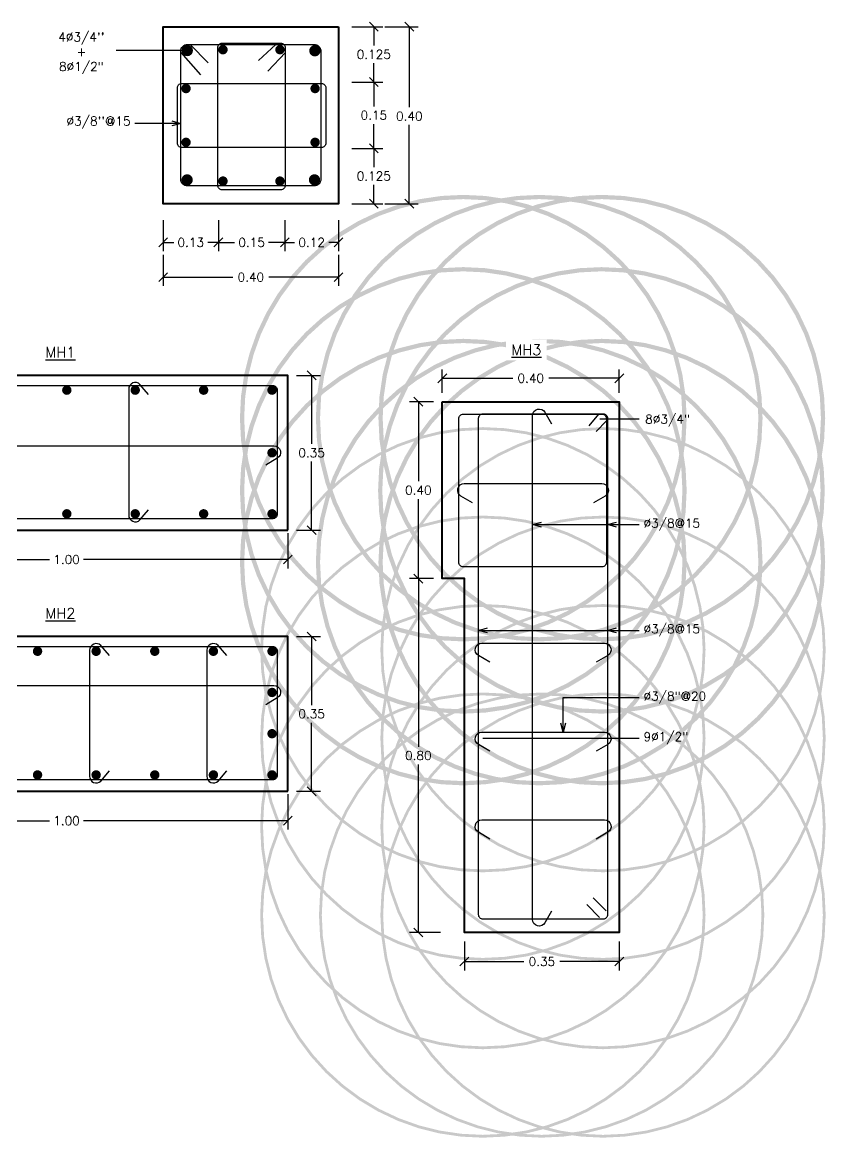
# Model space of a CAD drawing. Header units: metres. Extents: x -25 to 234, y -25 to 53.
# Drawn here: x 31.021 to 32.836, y -18.135 to -15.613 of the extents above; entities that cross this region are included whole.
import ezdxf

# ---------------------------------------------------------------- set-up
doc = ezdxf.new("R2010")
doc.units = ezdxf.units.M
doc.header["$LTSCALE"] = 0.1
doc.header["$MEASUREMENT"] = 0
doc.header["$PDMODE"] = 66
doc.linetypes.add('CONTINUA', pattern=[0])
for name, color, linetype in [('001-DIMTEXTO', 4, 'Continuous'), ('ACERO', 5, 'Continuous'), ('DIMTEXTO', 4, 'Continuous'), ('MUROS', 7, 'Continuous')]:
    doc.layers.add(name, color=color, linetype=linetype)
doc.layers.add('COLUMNAS', color=7, linetype='Continuous', lineweight=40)
doc.styles.add('SMPLEX', font='simplex.shx')
doc.dimstyles.new('D-10', dxfattribs={"dimscale": 0.1, "dimtxt": 0.2, "dimasz": 0.2, "dimexe": 0.2, "dimexo": 0.2, "dimgap": 0.1, "dimtad": 0, "dimtih": 1, "dimtoh": 1, "dimzin": 0, "dimdsep": 46, "dimtxsty": 'SMPLEX', "dimblk1": 'OBLIQUE', "dimblk2": 'OBLIQUE', "dimsah": 1, "dimcen": 0.2, "dimclrd": 4, "dimclre": 4, "dimclrt": 4, "dimadec": 0, "dimazin": 0, "dimtfac": 1, "dimtmove": 0, "dimatfit": 3, "dimldrblk": 'OPEN30', "dimfxl": 0.5, "dimfxlon": 1, "dimtolj": 1, "dimtzin": 0, "dimarcsym": 0})
doc.dimstyles.new('DIM-10', dxfattribs={"dimscale": 0.1, "dimtxt": 0.2, "dimasz": 0.2, "dimexe": 0.2, "dimexo": 0.2, "dimgap": 0.1, "dimtad": 0, "dimtih": 1, "dimtoh": 1, "dimzin": 0, "dimdsep": 46, "dimtxsty": 'SMPLEX', "dimblk": 'OBLIQUE', "dimcen": 0.2, "dimclrd": 4, "dimclre": 4, "dimclrt": 4, "dimadec": 0, "dimazin": 0, "dimtfac": 1, "dimtmove": 0, "dimatfit": 3, "dimldrblk": 'OPEN30', "dimfxl": 0.6, "dimfxlon": 1, "dimtolj": 1, "dimtzin": 0, "dimarcsym": 0})

# ---------------------------------------------------------------- blocks, each defined once
blk = doc.blocks.new('_Oblique')
at = {"color": 0, "linetype": 'ByBlock', "lineweight": -2}
blk.add_line((-0.5, -0.5), (0.5, 0.5), dxfattribs=at)
blk = doc.blocks.new('*D158')
at = {"layer": 'Defpoints', "color": 0, "transparency": 16777216}
for p in [(31.8202, -15.6235), (31.8953, -15.6235), (31.8202, -16.0235)]:
    blk.add_point(p, dxfattribs=at)
at = {"layer": 'MUROS', "color": 4, "lineweight": -2, "transparency": 16777216}
for p, q in [((31.8402, -15.6235), (31.9153, -15.6235)), ((31.8953, -15.6235), (31.8953, -15.8056)), ((31.8953, -16.0235), (31.8953, -15.8456)), ((31.8402, -16.0235), (31.9153, -16.0235))]:
    blk.add_line(p, q, dxfattribs=at)
at = {"layer": 'MUROS', "color": 4, "lineweight": -2, "transparency": 16777216, "xscale": 0.02, "yscale": 0.02, "zscale": 0.02}
for p, rotation in [((31.8953, -15.6235), 90), ((31.8953, -16.0235), 270)]:
    blk.add_blockref('_Oblique', p, dxfattribs=dict(at, rotation=rotation))
at = {"layer": 'MUROS', "color": 4, "lineweight": -3, "transparency": 16777216, "insert": (31.8953, -15.8256), "char_height": 0.02, "attachment_point": 5, "style": 'SMPLEX'}
blk.add_mtext('\\A1;0.40', dxfattribs=at)
blk = doc.blocks.new('_Open30')
at = {"layer": 'DIMTEXTO', "color": 0, "lineweight": -2}
for p, q in [((-1, 0.27), (0, 0)), ((0, 0), (-1, -0.27)), ((0, 0), (-1, 0))]:
    blk.add_line(p, q, dxfattribs=at)
blk = doc.blocks.new('*D159')
at = {"layer": 'Defpoints', "color": 0, "linetype": 'CONTINUA', "transparency": 16777216}
for p in [(31.3389, -16.066), (31.7353, -16.066), (31.7353, -16.1895)]:
    blk.add_point(p, dxfattribs=at)
at = {"layer": 'DIMTEXTO', "color": 4, "linetype": 'CONTINUA', "lineweight": -2, "transparency": 16777216}
for p, q in [((31.3389, -16.1395), (31.3389, -16.2095)), ((31.7353, -16.1395), (31.7353, -16.2095)), ((31.3389, -16.1895), (31.4966, -16.1895)), ((31.7353, -16.1895), (31.5775, -16.1895))]:
    blk.add_line(p, q, dxfattribs=at)
at = {"layer": 'DIMTEXTO', "color": 4, "linetype": 'CONTINUA', "lineweight": -2, "transparency": 16777216, "xscale": 0.02, "yscale": 0.02, "zscale": 0.02, "rotation": 180}
blk.add_blockref('_Oblique', (31.3389, -16.1895), dxfattribs=at)
at = {"layer": 'DIMTEXTO', "color": 4, "linetype": 'CONTINUA', "lineweight": -2, "transparency": 16777216, "xscale": 0.02, "yscale": 0.02, "zscale": 0.02}
blk.add_blockref('_Oblique', (31.7353, -16.1895), dxfattribs=at)
at = {"layer": 'DIMTEXTO', "color": 4, "linetype": 'CONTINUA', "transparency": 16777216, "insert": (31.5371, -16.1895), "char_height": 0.02, "attachment_point": 5, "style": 'SMPLEX'}
blk.add_mtext('\\A1;0.40', dxfattribs=at)
blk = doc.blocks.new('*D164')
at = {"layer": 'Defpoints', "color": 0, "linetype": 'CONTINUA', "transparency": 16777216}
for p in [(31.3389, -16.0235), (31.4639, -16.0235), (31.4639, -16.1111)]:
    blk.add_point(p, dxfattribs=at)
at = {"layer": 'DIMTEXTO', "color": 4, "linetype": 'CONTINUA', "lineweight": -2, "transparency": 16777216}
for p, q in [((31.3389, -16.0611), (31.3389, -16.1311)), ((31.4639, -16.0611), (31.4639, -16.1311)), ((31.3389, -16.1111), (31.3628, -16.1111)), ((31.4639, -16.1111), (31.4399, -16.1111))]:
    blk.add_line(p, q, dxfattribs=at)
at = {"layer": 'DIMTEXTO', "color": 4, "linetype": 'CONTINUA', "lineweight": -2, "transparency": 16777216, "xscale": 0.02, "yscale": 0.02, "zscale": 0.02, "rotation": 180}
blk.add_blockref('_Oblique', (31.3389, -16.1111), dxfattribs=at)
at = {"layer": 'DIMTEXTO', "color": 4, "linetype": 'CONTINUA', "lineweight": -2, "transparency": 16777216, "xscale": 0.02, "yscale": 0.02, "zscale": 0.02}
blk.add_blockref('_Oblique', (31.4639, -16.1111), dxfattribs=at)
at = {"layer": 'DIMTEXTO', "color": 4, "linetype": 'CONTINUA', "transparency": 16777216, "insert": (31.4014, -16.1111), "char_height": 0.02, "attachment_point": 5, "style": 'SMPLEX'}
blk.add_mtext('\\A1;0.13', dxfattribs=at)
blk = doc.blocks.new('*D160')
at = {"layer": 'Defpoints', "color": 0, "linetype": 'CONTINUA', "transparency": 16777216}
for p in [(31.4639, -16.0235), (31.6139, -16.0235), (31.6139, -16.1111)]:
    blk.add_point(p, dxfattribs=at)
at = {"layer": 'DIMTEXTO', "color": 4, "linetype": 'CONTINUA', "lineweight": -2, "transparency": 16777216}
for p, q in [((31.4639, -16.0611), (31.4639, -16.1311)), ((31.6139, -16.0611), (31.6139, -16.1311)), ((31.4639, -16.1111), (31.5003, -16.1111)), ((31.6139, -16.1111), (31.5774, -16.1111))]:
    blk.add_line(p, q, dxfattribs=at)
at = {"layer": 'DIMTEXTO', "color": 4, "linetype": 'CONTINUA', "lineweight": -2, "transparency": 16777216, "xscale": 0.02, "yscale": 0.02, "zscale": 0.02, "rotation": 180}
blk.add_blockref('_Oblique', (31.4639, -16.1111), dxfattribs=at)
at = {"layer": 'DIMTEXTO', "color": 4, "linetype": 'CONTINUA', "lineweight": -2, "transparency": 16777216, "xscale": 0.02, "yscale": 0.02, "zscale": 0.02}
blk.add_blockref('_Oblique', (31.6139, -16.1111), dxfattribs=at)
at = {"layer": 'DIMTEXTO', "color": 4, "linetype": 'CONTINUA', "transparency": 16777216, "insert": (31.5389, -16.1111), "char_height": 0.02, "attachment_point": 5, "style": 'SMPLEX'}
blk.add_mtext('\\A1;0.15', dxfattribs=at)
blk = doc.blocks.new('*D161')
at = {"layer": 'Defpoints', "color": 0, "linetype": 'CONTINUA', "transparency": 16777216}
for p in [(31.6139, -16.0235), (31.7353, -16.0235), (31.7353, -16.1111)]:
    blk.add_point(p, dxfattribs=at)
at = {"layer": 'DIMTEXTO', "color": 4, "linetype": 'CONTINUA', "lineweight": -2, "transparency": 16777216}
for p, q in [((31.6139, -16.0611), (31.6139, -16.1311)), ((31.7353, -16.0611), (31.7353, -16.1311)), ((31.6139, -16.1111), (31.636, -16.1111)), ((31.7353, -16.1111), (31.7131, -16.1111))]:
    blk.add_line(p, q, dxfattribs=at)
at = {"layer": 'DIMTEXTO', "color": 4, "linetype": 'CONTINUA', "lineweight": -2, "transparency": 16777216, "xscale": 0.02, "yscale": 0.02, "zscale": 0.02, "rotation": 180}
blk.add_blockref('_Oblique', (31.6139, -16.1111), dxfattribs=at)
at = {"layer": 'DIMTEXTO', "color": 4, "linetype": 'CONTINUA', "lineweight": -2, "transparency": 16777216, "xscale": 0.02, "yscale": 0.02, "zscale": 0.02}
blk.add_blockref('_Oblique', (31.7353, -16.1111), dxfattribs=at)
at = {"layer": 'DIMTEXTO', "color": 4, "linetype": 'CONTINUA', "transparency": 16777216, "insert": (31.6746, -16.1111), "char_height": 0.02, "attachment_point": 5, "style": 'SMPLEX'}
blk.add_mtext('\\A1;0.12', dxfattribs=at)
blk = doc.blocks.new('*D165')
at = {"layer": 'Defpoints', "color": 0, "linetype": 'CONTINUA', "transparency": 16777216}
for p in [(31.7353, -15.6235), (31.7353, -15.7485), (31.8151, -15.7485)]:
    blk.add_point(p, dxfattribs=at)
at = {"layer": 'DIMTEXTO', "color": 4, "linetype": 'CONTINUA', "lineweight": -2, "transparency": 16777216}
for p, q in [((31.7651, -15.6235), (31.8351, -15.6235)), ((31.8151, -15.6235), (31.8151, -15.666)), ((31.8151, -15.7485), (31.8151, -15.706)), ((31.7651, -15.7485), (31.8351, -15.7485))]:
    blk.add_line(p, q, dxfattribs=at)
at = {"layer": 'DIMTEXTO', "color": 4, "linetype": 'CONTINUA', "lineweight": -2, "transparency": 16777216, "xscale": 0.02, "yscale": 0.02, "zscale": 0.02}
for p, rotation in [((31.8151, -15.6235), 90), ((31.8151, -15.7485), 270)]:
    blk.add_blockref('_Oblique', p, dxfattribs=dict(at, rotation=rotation))
at = {"layer": 'DIMTEXTO', "color": 4, "linetype": 'CONTINUA', "transparency": 16777216, "insert": (31.8151, -15.686), "char_height": 0.02, "attachment_point": 5, "style": 'SMPLEX'}
blk.add_mtext('\\A1;0.125', dxfattribs=at)
blk = doc.blocks.new('*D162')
at = {"layer": 'Defpoints', "color": 0, "linetype": 'CONTINUA', "transparency": 16777216}
for p in [(31.7353, -15.7485), (31.7353, -15.8985), (31.8151, -15.8985)]:
    blk.add_point(p, dxfattribs=at)
at = {"layer": 'DIMTEXTO', "color": 4, "linetype": 'CONTINUA', "lineweight": -2, "transparency": 16777216}
for p, q in [((31.7651, -15.7485), (31.8351, -15.7485)), ((31.8151, -15.7485), (31.8151, -15.8035)), ((31.8151, -15.8985), (31.8151, -15.8435)), ((31.7651, -15.8985), (31.8351, -15.8985))]:
    blk.add_line(p, q, dxfattribs=at)
at = {"layer": 'DIMTEXTO', "color": 4, "linetype": 'CONTINUA', "lineweight": -2, "transparency": 16777216, "xscale": 0.02, "yscale": 0.02, "zscale": 0.02}
for p, rotation in [((31.8151, -15.7485), 90), ((31.8151, -15.8985), 270)]:
    blk.add_blockref('_Oblique', p, dxfattribs=dict(at, rotation=rotation))
at = {"layer": 'DIMTEXTO', "color": 4, "linetype": 'CONTINUA', "transparency": 16777216, "insert": (31.8151, -15.8235), "char_height": 0.02, "attachment_point": 5, "style": 'SMPLEX'}
blk.add_mtext('\\A1;0.15', dxfattribs=at)
blk = doc.blocks.new('*D163')
at = {"layer": 'Defpoints', "color": 0, "linetype": 'CONTINUA', "transparency": 16777216}
for p in [(31.7353, -15.8985), (31.7353, -16.0235), (31.8151, -16.0235)]:
    blk.add_point(p, dxfattribs=at)
at = {"layer": 'DIMTEXTO', "color": 4, "linetype": 'CONTINUA', "lineweight": -2, "transparency": 16777216}
for p, q in [((31.7651, -15.8985), (31.8351, -15.8985)), ((31.8151, -15.8985), (31.8151, -15.941)), ((31.8151, -16.0235), (31.8151, -15.981)), ((31.7651, -16.0235), (31.8351, -16.0235))]:
    blk.add_line(p, q, dxfattribs=at)
at = {"layer": 'DIMTEXTO', "color": 4, "linetype": 'CONTINUA', "lineweight": -2, "transparency": 16777216, "xscale": 0.02, "yscale": 0.02, "zscale": 0.02}
for p, rotation in [((31.8151, -15.8985), 90), ((31.8151, -16.0235), 270)]:
    blk.add_blockref('_Oblique', p, dxfattribs=dict(at, rotation=rotation))
at = {"layer": 'DIMTEXTO', "color": 4, "linetype": 'CONTINUA', "transparency": 16777216, "insert": (31.8151, -15.961), "char_height": 0.02, "attachment_point": 5, "style": 'SMPLEX'}
blk.add_mtext('\\A1;0.125', dxfattribs=at)
blk = doc.blocks.new('*D213')
at = {"layer": 'Defpoints', "color": 0, "transparency": 16777216}
for p in [(30.6206, -16.4117), (31.6206, -16.4117), (30.6206, -16.8281)]:
    blk.add_point(p, dxfattribs=at)
at = {"layer": 'MUROS', "color": 4, "lineweight": -2, "transparency": 16777216}
for p, q in [((30.6206, -16.7681), (30.6206, -16.8481)), ((31.6206, -16.7681), (31.6206, -16.8481)), ((30.6206, -16.8281), (31.082, -16.8281)), ((31.6206, -16.8281), (31.1592, -16.8281))]:
    blk.add_line(p, q, dxfattribs=at)
at = {"layer": 'MUROS', "color": 4, "lineweight": -2, "transparency": 16777216, "xscale": 0.02, "yscale": 0.02, "zscale": 0.02, "rotation": 180}
blk.add_blockref('_Oblique', (30.6206, -16.8281), dxfattribs=at)
at = {"layer": 'MUROS', "color": 4, "lineweight": -2, "transparency": 16777216, "xscale": 0.02, "yscale": 0.02, "zscale": 0.02}
blk.add_blockref('_Oblique', (31.6206, -16.8281), dxfattribs=at)
at = {"layer": 'MUROS', "color": 4, "lineweight": -3, "transparency": 16777216, "insert": (31.1206, -16.8281), "char_height": 0.02, "attachment_point": 5, "style": 'SMPLEX'}
blk.add_mtext('\\A1;1.00', dxfattribs=at)
blk = doc.blocks.new('*D212')
at = {"layer": 'Defpoints', "color": 0, "transparency": 16777216}
for p in [(31.6206, -16.4117), (31.6745, -16.4117), (31.6206, -16.7617)]:
    blk.add_point(p, dxfattribs=at)
at = {"layer": 'DIMTEXTO', "color": 4, "lineweight": -2, "transparency": 16777216}
for p, q in [((31.6406, -16.4117), (31.6945, -16.4117)), ((31.6745, -16.4117), (31.6745, -16.5667)), ((31.6745, -16.7617), (31.6745, -16.6067)), ((31.6406, -16.7617), (31.6945, -16.7617))]:
    blk.add_line(p, q, dxfattribs=at)
at = {"layer": 'DIMTEXTO', "color": 4, "lineweight": -2, "transparency": 16777216, "xscale": 0.02, "yscale": 0.02, "zscale": 0.02}
for p, rotation in [((31.6745, -16.4117), 90), ((31.6745, -16.7617), 270)]:
    blk.add_blockref('_Oblique', p, dxfattribs=dict(at, rotation=rotation))
at = {"layer": 'DIMTEXTO', "color": 4, "transparency": 16777216, "insert": (31.6745, -16.5867), "char_height": 0.02, "attachment_point": 5, "style": 'SMPLEX'}
blk.add_mtext('\\A1;0.35', dxfattribs=at)
blk = doc.blocks.new('*D250')
at = {"layer": 'Defpoints', "color": 0, "transparency": 16777216}
for p in [(30.6206, -17.002), (31.6206, -17.002), (30.6206, -17.4184)]:
    blk.add_point(p, dxfattribs=at)
at = {"layer": 'MUROS', "color": 4, "lineweight": -2, "transparency": 16777216}
for p, q in [((30.6206, -17.3584), (30.6206, -17.4384)), ((31.6206, -17.3584), (31.6206, -17.4384)), ((30.6206, -17.4184), (31.082, -17.4184)), ((31.6206, -17.4184), (31.1592, -17.4184))]:
    blk.add_line(p, q, dxfattribs=at)
at = {"layer": 'MUROS', "color": 4, "lineweight": -2, "transparency": 16777216, "xscale": 0.02, "yscale": 0.02, "zscale": 0.02, "rotation": 180}
blk.add_blockref('_Oblique', (30.6206, -17.4184), dxfattribs=at)
at = {"layer": 'MUROS', "color": 4, "lineweight": -2, "transparency": 16777216, "xscale": 0.02, "yscale": 0.02, "zscale": 0.02}
blk.add_blockref('_Oblique', (31.6206, -17.4184), dxfattribs=at)
at = {"layer": 'MUROS', "color": 4, "lineweight": -3, "transparency": 16777216, "insert": (31.1206, -17.4184), "char_height": 0.02, "attachment_point": 5, "style": 'SMPLEX'}
blk.add_mtext('\\A1;1.00', dxfattribs=at)
blk = doc.blocks.new('*D249')
at = {"layer": 'Defpoints', "color": 0, "transparency": 16777216}
for p in [(31.6206, -17.002), (31.6745, -17.002), (31.6206, -17.352)]:
    blk.add_point(p, dxfattribs=at)
at = {"layer": 'DIMTEXTO', "color": 4, "lineweight": -2, "transparency": 16777216}
for p, q in [((31.6406, -17.002), (31.6945, -17.002)), ((31.6745, -17.002), (31.6745, -17.157)), ((31.6745, -17.352), (31.6745, -17.197)), ((31.6406, -17.352), (31.6945, -17.352))]:
    blk.add_line(p, q, dxfattribs=at)
at = {"layer": 'DIMTEXTO', "color": 4, "lineweight": -2, "transparency": 16777216, "xscale": 0.02, "yscale": 0.02, "zscale": 0.02}
for p, rotation in [((31.6745, -17.002), 90), ((31.6745, -17.352), 270)]:
    blk.add_blockref('_Oblique', p, dxfattribs=dict(at, rotation=rotation))
at = {"layer": 'DIMTEXTO', "color": 4, "transparency": 16777216, "insert": (31.6745, -17.177), "char_height": 0.02, "attachment_point": 5, "style": 'SMPLEX'}
blk.add_mtext('\\A1;0.35', dxfattribs=at)
blk = doc.blocks.new('*D251')
at = {"layer": 'Defpoints', "color": 0, "linetype": 'CONTINUA', "transparency": 16777216}
for p in [(31.9698, -16.4712), (31.9157, -16.8712), (31.9698, -16.8712)]:
    blk.add_point(p, dxfattribs=at)
at = {"layer": 'DIMTEXTO', "color": 4, "linetype": 'CONTINUA', "lineweight": -2, "transparency": 16777216}
for p, q in [((31.9498, -16.4712), (31.8957, -16.4712)), ((31.9157, -16.4712), (31.9157, -16.6512)), ((31.9157, -16.8712), (31.9157, -16.6912)), ((31.9498, -16.8712), (31.8957, -16.8712))]:
    blk.add_line(p, q, dxfattribs=at)
at = {"layer": 'DIMTEXTO', "color": 4, "linetype": 'CONTINUA', "lineweight": -2, "transparency": 16777216, "xscale": 0.02, "yscale": 0.02, "zscale": 0.02}
for p, rotation in [((31.9157, -16.4712), 90), ((31.9157, -16.8712), 270)]:
    blk.add_blockref('_Oblique', p, dxfattribs=dict(at, rotation=rotation))
at = {"layer": 'DIMTEXTO', "color": 4, "linetype": 'CONTINUA', "transparency": 16777216, "insert": (31.9157, -16.6712), "char_height": 0.02, "attachment_point": 5, "style": 'SMPLEX'}
blk.add_mtext('\\A1;0.40', dxfattribs=at)
blk = doc.blocks.new('*D252')
at = {"layer": 'Defpoints', "color": 0, "linetype": 'CONTINUA', "transparency": 16777216}
for p in [(31.9698, -16.8712), (31.9157, -17.6712), (32.0198, -17.6712)]:
    blk.add_point(p, dxfattribs=at)
at = {"layer": 'DIMTEXTO', "color": 4, "linetype": 'CONTINUA', "lineweight": -2, "transparency": 16777216}
for p, q in [((31.9498, -16.8712), (31.8957, -16.8712)), ((31.9157, -16.8712), (31.9157, -17.2512)), ((31.9157, -17.6712), (31.9157, -17.2912)), ((31.9657, -17.6712), (31.8957, -17.6712))]:
    blk.add_line(p, q, dxfattribs=at)
at = {"layer": 'DIMTEXTO', "color": 4, "linetype": 'CONTINUA', "lineweight": -2, "transparency": 16777216, "xscale": 0.02, "yscale": 0.02, "zscale": 0.02}
for p, rotation in [((31.9157, -16.8712), 90), ((31.9157, -17.6712), 270)]:
    blk.add_blockref('_Oblique', p, dxfattribs=dict(at, rotation=rotation))
at = {"layer": 'DIMTEXTO', "color": 4, "linetype": 'CONTINUA', "transparency": 16777216, "insert": (31.9157, -17.2712), "char_height": 0.02, "attachment_point": 5, "style": 'SMPLEX'}
blk.add_mtext('\\A1;0.80', dxfattribs=at)
blk = doc.blocks.new('*D253')
at = {"layer": 'Defpoints', "color": 0, "linetype": 'CONTINUA', "transparency": 16777216}
for p in [(31.9698, -16.4182), (31.9698, -16.4712), (32.3698, -16.4712)]:
    blk.add_point(p, dxfattribs=at)
at = {"layer": 'DIMTEXTO', "color": 4, "linetype": 'CONTINUA', "lineweight": -2, "transparency": 16777216}
for p, q in [((31.9698, -16.4512), (31.9698, -16.3982)), ((32.3698, -16.4512), (32.3698, -16.3982)), ((31.9698, -16.4182), (32.1293, -16.4182)), ((32.3698, -16.4182), (32.2103, -16.4182))]:
    blk.add_line(p, q, dxfattribs=at)
at = {"layer": 'DIMTEXTO', "color": 4, "linetype": 'CONTINUA', "lineweight": -2, "transparency": 16777216, "xscale": 0.02, "yscale": 0.02, "zscale": 0.02, "rotation": 180}
blk.add_blockref('_Oblique', (31.9698, -16.4182), dxfattribs=at)
at = {"layer": 'DIMTEXTO', "color": 4, "linetype": 'CONTINUA', "lineweight": -2, "transparency": 16777216, "xscale": 0.02, "yscale": 0.02, "zscale": 0.02}
blk.add_blockref('_Oblique', (32.3698, -16.4182), dxfattribs=at)
at = {"layer": 'DIMTEXTO', "color": 4, "linetype": 'CONTINUA', "transparency": 16777216, "insert": (32.1698, -16.4182), "char_height": 0.02, "attachment_point": 5, "style": 'SMPLEX'}
blk.add_mtext('\\A1;0.40', dxfattribs=at)
blk = doc.blocks.new('*D254')
at = {"layer": 'Defpoints', "color": 0, "linetype": 'CONTINUA', "transparency": 16777216}
for p in [(32.0198, -17.6712), (32.3698, -17.6712), (32.3698, -17.7369)]:
    blk.add_point(p, dxfattribs=at)
at = {"layer": 'DIMTEXTO', "color": 4, "linetype": 'CONTINUA', "lineweight": -2, "transparency": 16777216}
for p, q in [((32.0198, -17.6912), (32.0198, -17.7569)), ((32.3698, -17.6912), (32.3698, -17.7569)), ((32.0198, -17.7369), (32.1543, -17.7369)), ((32.3698, -17.7369), (32.2353, -17.7369))]:
    blk.add_line(p, q, dxfattribs=at)
at = {"layer": 'DIMTEXTO', "color": 4, "linetype": 'CONTINUA', "lineweight": -2, "transparency": 16777216, "xscale": 0.02, "yscale": 0.02, "zscale": 0.02, "rotation": 180}
blk.add_blockref('_Oblique', (32.0198, -17.7369), dxfattribs=at)
at = {"layer": 'DIMTEXTO', "color": 4, "linetype": 'CONTINUA', "lineweight": -2, "transparency": 16777216, "xscale": 0.02, "yscale": 0.02, "zscale": 0.02}
blk.add_blockref('_Oblique', (32.3698, -17.7369), dxfattribs=at)
at = {"layer": 'DIMTEXTO', "color": 4, "linetype": 'CONTINUA', "transparency": 16777216, "insert": (32.1948, -17.7369), "char_height": 0.02, "attachment_point": 5, "style": 'SMPLEX'}
blk.add_mtext('\\A1;0.35', dxfattribs=at)

msp = doc.modelspace()

# ---------------------------------------------------------------- linework, layer by layer
at = {"layer": 'ACERO'}
for p, q in [((31.3786, -15.6818), (31.4234, -15.7326)), ((31.4002, -15.6634), (31.4407, -15.7051)), ((31.594, -15.6634), (31.5543, -15.7002)), ((31.6157, -15.6818), (31.5759, -15.7241)), ((32.3227, -16.4995), (32.3013, -16.5259)), ((32.3407, -16.5146), (32.3172, -16.5388)), ((32.3398, -17.6224), (32.3111, -17.5929)), ((32.325, -17.6373), (32.2962, -17.6078))]:
    msp.add_line(p, q, dxfattribs=at)
for points in [[(31.6953, -15.6785), (31.6953, -15.9685, -0.414214), (31.6803, -15.9835), (31.3939, -15.9835, -0.414214), (31.3789, -15.9685), (31.3789, -15.6785, -0.414214), (31.3939, -15.6635), (31.6353, -15.6635), (31.6803, -15.6635, -0.414214)], [(31.4723, -15.6608), (31.6048, -15.6608, -0.414214), (31.6148, -15.6708), (31.6148, -15.9823, -0.414214), (31.6048, -15.9923), (31.4723, -15.9923, -0.414214), (31.4623, -15.9823), (31.4623, -15.6708, -0.414214)], [(31.3811, -15.7516), (31.6969, -15.7516, -0.414214), (31.7069, -15.7616), (31.7069, -15.8864, -0.414214), (31.6969, -15.8964), (31.3811, -15.8964, -0.414214), (31.3711, -15.8864), (31.3711, -15.7616, -0.414214)], [(30.6461, -16.7257), (30.6461, -16.4444, -0.414214), (30.6561, -16.4344), (31.5866, -16.4344, -0.414214), (31.5966, -16.4444), (31.5966, -16.7257, -0.414214), (31.5866, -16.7357), (30.6561, -16.7357, -0.414214)], [(32.3407, -16.5095), (32.3407, -16.8345, -0.414214), (32.3307, -16.8445), (32.0173, -16.8445, -0.414214), (32.0073, -16.8345), (32.0073, -16.5095, -0.414214), (32.0173, -16.4995), (32.3307, -16.4995, -0.414214)], [(32.3333, -17.6412), (32.062, -17.6412, -0.414214), (32.052, -17.6312), (32.052, -16.5084, -0.414214), (32.062, -16.4984), (32.3333, -16.4984, -0.414214), (32.3433, -16.5084), (32.3433, -17.6312, -0.414214)], [(30.6461, -17.3159), (30.6461, -17.0347, -0.414214), (30.6561, -17.0247), (31.5866, -17.0247, -0.414214), (31.5966, -17.0347), (31.5966, -17.3159, -0.414214), (31.5866, -17.3259), (30.6561, -17.3259, -0.414214)]]:
    msp.add_lwpolyline(points, format="xyb", close=True, dxfattribs=at)
for points, const_width in [([(31.3999, -15.6773, -1), (31.3871, -15.6773, -1)], 0.0127), ([(31.4795, -15.6754, -1), (31.4688, -15.6754, -1)], 0.0106), ([(31.5977, -15.6754, 1), (31.6083, -15.6754, 1)], 0.0106), ([(31.6882, -15.6778, -1), (31.6755, -15.6778, -1)], 0.0127), ([(31.396, -15.7632, -1), (31.3854, -15.7632, -1)], 0.0106), ([(31.6771, -15.7632, 1), (31.6877, -15.7632, 1)], 0.0106), ([(31.396, -15.8848, 1), (31.3854, -15.8848, 1)], 0.0106), ([(31.6771, -15.8848, -1), (31.6877, -15.8848, -1)], 0.0106), ([(31.3995, -15.9698, -1), (31.3867, -15.9698, -1)], 0.0127), ([(31.4795, -15.9725, 1), (31.4688, -15.9725, 1)], 0.0106), ([(31.5977, -15.9725, -1), (31.6083, -15.9725, -1)], 0.0106), ([(31.6874, -15.9697, -1), (31.6747, -15.9697, -1)], 0.0127), ([(31.1213, -16.4504, 1), (31.1213, -16.4398, 1)], 0.0106), ([(31.2759, -16.4504, 1), (31.2759, -16.4398, 1)], 0.0106), ([(31.4305, -16.4504, 1), (31.4305, -16.4398, 1)], 0.0106), ([(31.5851, -16.4504, 1), (31.5851, -16.4398, 1)], 0.0106), ([(32.0647, -17.0319, 1), (32.0583, -17.0319, 1)], 1), ([(32.3362, -17.0319, 1), (32.3299, -17.0319, 1)], 1), ([(31.5851, -16.592, 1), (31.5851, -16.5814, 1)], 0.0106), ([(31.1213, -16.73, 1), (31.1213, -16.7194, 1)], 0.0106), ([(31.2759, -16.73, 1), (31.2759, -16.7194, 1)], 0.0106), ([(31.4305, -16.73, 1), (31.4305, -16.7194, 1)], 0.0106), ([(31.5851, -16.73, 1), (31.5851, -16.7194, 1)], 0.0106), ([(32.0647, -17.2319, 1), (32.0583, -17.2319, 1)], 1), ([(32.3362, -17.2319, 1), (32.3299, -17.2319, 1)], 1), ([(32.0647, -17.4319, 1), (32.0583, -17.4319, 1)], 1), ([(32.3362, -17.4319, 1), (32.3299, -17.4319, 1)], 1), ([(31.0551, -17.0407, 1), (31.0551, -17.0301, 1)], 0.0106), ([(31.1876, -17.0407, 1), (31.1876, -17.0301, 1)], 0.0106), ([(31.3201, -17.0407, 1), (31.3201, -17.0301, 1)], 0.0106), ([(31.4526, -17.0407, 1), (31.4526, -17.0301, 1)], 0.0106), ([(31.5851, -17.0407, 1), (31.5851, -17.0301, 1)], 0.0106), ([(31.5851, -17.1339, 1), (31.5851, -17.1233, 1)], 0.0106), ([(32.0647, -17.6319, 1), (32.0583, -17.6319, 1)], 1), ([(32.1975, -17.6319, 1), (32.1912, -17.6319, 1)], 1), ([(32.3362, -17.6319, 1), (32.3299, -17.6319, 1)], 1), ([(31.5851, -17.2271, 1), (31.5851, -17.2165, 1)], 0.0106), ([(31.0551, -17.3203, 1), (31.0551, -17.3097, 1)], 0.0106), ([(31.1876, -17.3203, 1), (31.1876, -17.3097, 1)], 0.0106), ([(31.3201, -17.3203, 1), (31.3201, -17.3097, 1)], 0.0106), ([(31.4526, -17.3203, 1), (31.4526, -17.3097, 1)], 0.0106), ([(31.5851, -17.3203, 1), (31.5851, -17.3097, 1)], 0.0106)]:
    msp.add_lwpolyline(points, format="xyb", close=True, dxfattribs=dict(at, const_width=const_width))
at = {"layer": 'ACERO', "linetype": 'CONTINUA', "const_width": 1}
for points in [[(32.0125, -16.5084, -1), (32.0221, -16.5084, -1), (32.0125, -16.5084, -1)], [(32.1841, -16.5084, -1), (32.1936, -16.5084, -1), (32.1841, -16.5084, -1)], [(32.3255, -16.5084, -1), (32.3351, -16.5084, -1), (32.3255, -16.5084, -1)], [(32.0125, -16.6717, -1), (32.0221, -16.6717, -1), (32.0125, -16.6717, -1)], [(32.3247, -16.6717, -1), (32.3342, -16.6717, -1), (32.3247, -16.6717, -1)], [(32.0125, -16.8338, -1), (32.0221, -16.8338, -1), (32.0125, -16.8338, -1)], [(32.1841, -16.8338, -1), (32.1936, -16.8338, -1), (32.1841, -16.8338, -1)], [(32.3255, -16.8338, -1), (32.3351, -16.8338, -1), (32.3255, -16.8338, -1)]]:
    msp.add_lwpolyline(points, format="xyb", dxfattribs=at)
at = {"layer": 'ACERO', "linetype": 'CONTINUA'}
for points in [[(31.3062, -16.4547), (31.2866, -16.432, 0.663284), (31.2611, -16.4427), (31.2611, -16.7277, 0.663284), (31.2866, -16.7385), (31.3062, -16.7158)], [(32.2169, -17.6233), (32.2017, -17.6493, -0.765011), (32.1738, -17.6417), (32.1738, -16.5028, -0.765011), (32.2017, -16.4952), (32.2169, -16.5212)], [(30.6737, -16.6144), (30.6477, -16.5992, -0.765011), (30.6553, -16.5712), (31.5894, -16.5712, -0.765011), (31.5969, -16.5992), (31.571, -16.6144)], [(32.038, -16.6996), (32.012, -16.6844, -0.765011), (32.0196, -16.6564), (32.3302, -16.6564, -0.765011), (32.3378, -16.6844), (32.3118, -16.6996)], [(31.2178, -17.045), (31.1983, -17.0223, 0.663284), (31.1728, -17.033), (31.1728, -17.318, 0.663284), (31.1983, -17.3288), (31.2178, -17.3061)], [(31.4828, -17.045), (31.4633, -17.0223, 0.663284), (31.4378, -17.033), (31.4378, -17.318, 0.663284), (31.4633, -17.3288), (31.4828, -17.3061)], [(32.0774, -17.0602), (32.0514, -17.045, -0.765011), (32.059, -17.017), (32.3362, -17.017, -0.765011), (32.3438, -17.045), (32.3178, -17.0602)], [(30.6737, -17.1562), (30.6477, -17.141, -0.765011), (30.6553, -17.1131), (31.5894, -17.1131, -0.765011), (31.5969, -17.141), (31.571, -17.1562)], [(32.0774, -17.2614), (32.0514, -17.2462, -0.765011), (32.059, -17.2183), (32.3362, -17.2183, -0.765011), (32.3438, -17.2462), (32.3178, -17.2614)], [(32.0774, -17.4599), (32.0514, -17.4447, -0.765011), (32.059, -17.4167), (32.3362, -17.4167, -0.765011), (32.3438, -17.4447), (32.3178, -17.4599)]]:
    msp.add_lwpolyline(points, format="xyb", dxfattribs=at)
at = {"layer": 'COLUMNAS', "color": 1}
for points in [[(31.7353, -15.6235), (31.7353, -16.0235), (31.3389, -16.0235), (31.3389, -15.6235), (31.6353, -15.6235), (31.6353, -15.6235)], [(31.6206, -16.7617), (31.6206, -16.4117), (30.6206, -16.4117), (30.6206, -16.7617)], [(31.6206, -17.352), (31.6206, -17.002), (30.6206, -17.002), (30.6206, -17.352)]]:
    msp.add_lwpolyline(points, close=True, dxfattribs=at)
at = {"layer": 'COLUMNAS', "color": 1, "linetype": 'CONTINUA'}
msp.add_lwpolyline([(31.9698, -16.4712), (32.3698, -16.4712), (32.3698, -17.6712), (32.0198, -17.6712), (32.0198, -16.8712), (31.9698, -16.8712), (31.9698, -16.4712)], dxfattribs=at)
at = {"layer": 'DIMTEXTO', "linetype": 'CONTINUA'}
msp.add_line((31.3935, -15.6773), (31.2329, -15.6773), dxfattribs=at)
at = {"layer": 'DIMTEXTO'}
msp.add_line((32.3257, -16.5099), (32.4146, -16.5099), dxfattribs=at)

# ---------------------------------------------------------------- texts
at = {"layer": '001-DIMTEXTO', "color": 4, "linetype": 'CONTINUA', "char_height": 0.02, "attachment_point": 4, "style": 'SMPLEX'}
for s, insert in [('\\A1;%%C3/8@15', (32.4246, -16.7492)), ('\\A1;%%C3/8@15', (32.4246, -16.9882)), ('\\A1;%%C3/8"@20', (32.4246, -17.1402)), ('\\A1;9%%C1/2"', (32.4246, -17.2319))]:
    msp.add_mtext(s, dxfattribs=dict(at, insert=insert))
at = {"layer": 'DIMTEXTO', "color": 4, "char_height": 0.02, "attachment_point": 5, "style": 'SMPLEX'}
for s, insert in [('\\A1;4%%C3/4\'\'\\P+\\P8%%C1/2"', (31.1543, -15.6835)), ("%%C3/8''@15", (31.193, -15.8401)), ('\\A1;8%%C3/4"', (32.4789, -16.5139))]:
    msp.add_mtext(s, dxfattribs=dict(at, insert=insert))
at = {"layer": 'DIMTEXTO', "color": 4, "char_height": 0.024, "attachment_point": 5, "style": 'SMPLEX', "bg_fill": 2}
for s, insert in [('{\\LMH1}', (31.1067, -16.3595)), ('{\\LMH2}', (31.1067, -16.9497))]:
    msp.add_mtext(s, dxfattribs=dict(at, insert=insert))

# ---------------------------------------------------------------- dimensions: what is measured, and where the dimension line sits
at = {"layer": 'DIMTEXTO', "linetype": 'CONTINUA'}
for base, p1, p2, override, picture, middle in [((31.8151, -15.7485), (31.7353, -15.6235), (31.7353, -15.7485), {"dimdec": 3}, '*D165', (31.8151, -15.686)), ((31.8151, -16.0235), (31.7353, -15.8985), (31.7353, -16.0235), {"dimdec": 3}, '*D163', (31.8151, -15.961)), ((31.9157, -17.6712), (31.9698, -16.8712), (32.0198, -17.6712), {"dimtmove": 1}, '*D252', (31.9157, -17.2712))]:
    dim = msp.add_linear_dim(base=base, p1=p1, p2=p2, angle=90, dimstyle='D-10', override=override, dxfattribs=at)
    dim.commit()
    dim.dimension.update_dxf_attribs({"geometry": picture, "text_midpoint": middle})
for base, p1, p2, picture, middle in [((31.8151, -15.8985), (31.7353, -15.7485), (31.7353, -15.8985), '*D162', (31.8151, -15.8235)), ((31.9157, -16.8712), (31.9698, -16.4712), (31.9698, -16.8712), '*D251', (31.9157, -16.6712))]:
    dim = msp.add_linear_dim(base=base, p1=p1, p2=p2, angle=90, dimstyle='D-10', dxfattribs=at)
    dim.commit()
    dim.dimension.update_dxf_attribs({"geometry": picture, "text_midpoint": middle})
for base, p1, p2, picture, middle in [((31.4638595925, -16.1110718779), (31.3388595925, -16.0234808838), (31.4638595925, -16.0234808838), '*D164', (31.4013595925, -16.1110718779)), ((31.6139, -16.1111), (31.4639, -16.0235), (31.6139, -16.0235), '*D160', (31.5389, -16.1111)), ((31.7353, -16.1111), (31.6139, -16.0235), (31.7353, -16.0235), '*D161', (31.6746, -16.1111)), ((31.7353, -16.1895), (31.3389, -16.066), (31.7353, -16.066), '*D159', (31.5371, -16.1895)), ((31.9698, -16.4182), (32.3698, -16.4712), (31.9698, -16.4712), '*D253', (32.1698, -16.4182)), ((32.3698, -17.7369), (32.0198, -17.6712), (32.3698, -17.6712), '*D254', (32.1948, -17.7369))]:
    dim = msp.add_linear_dim(base=base, p1=p1, p2=p2, dimstyle='D-10', dxfattribs=at)
    dim.commit()
    dim.dimension.update_dxf_attribs({"geometry": picture, "text_midpoint": middle})
at = {"layer": 'DIMTEXTO'}
for base, p1, p2, picture, middle in [((31.6745, -16.4117), (31.6206, -16.7617), (31.6206, -16.4117), '*D212', (31.6745, -16.5867)), ((31.6745, -17.002), (31.6206, -17.352), (31.6206, -17.002), '*D249', (31.6745, -17.177))]:
    dim = msp.add_linear_dim(base=base, p1=p1, p2=p2, angle=90, dimstyle='D-10', dxfattribs=at)
    dim.commit()
    dim.dimension.update_dxf_attribs({"geometry": picture, "text_midpoint": middle})
at = {"layer": 'MUROS', "lineweight": -3}
dim = msp.add_linear_dim(base=(31.8953, -15.6235), p1=(31.8202, -16.0235), p2=(31.8202, -15.6235), angle=90, dimstyle='DIM-10', dxfattribs=at)
dim.commit()
dim.dimension.update_dxf_attribs({"geometry": '*D158', "text_midpoint": (31.8953, -15.8256), "dimtype": 160})
for base, p1, p2, picture, middle in [((30.6206, -16.8281), (31.6206, -16.4117), (30.6206, -16.4117), '*D213', (31.1206, -16.8281)), ((30.6206, -17.4184), (31.6206, -17.002), (30.6206, -17.002), '*D250', (31.1206, -17.4184))]:
    dim = msp.add_linear_dim(base=base, p1=p1, p2=p2, angle=180, dimstyle='DIM-10', dxfattribs=at)
    dim.commit()
    dim.dimension.update_dxf_attribs({"geometry": picture, "text_midpoint": middle})

# ---------------------------------------------------------------- leaders
at = {"layer": '001-DIMTEXTO', "linetype": 'CONTINUA', "annotation_type": 0, "has_hookline": 1, "hookline_direction": 0}
for points, text_width in [([(32.1738, -16.7492), (32.4146, -16.7492)], 0.1286), ([(32.052, -16.9882), (32.4146, -16.9882)], 0.1286), ([(32.2428, -17.2183), (32.2428, -17.1402), (32.4146, -17.1402)], 0.1467)]:
    msp.add_leader(points, dimstyle='D-10', dxfattribs=dict(at, text_width=text_width))
at = {"layer": '001-DIMTEXTO', "linetype": 'CONTINUA'}
for points in [[(32.3433, -16.7492), (32.4146, -16.7492)], [(32.3433, -16.9882), (32.4146, -16.9882)]]:
    msp.add_leader(points, dimstyle='D-10', dxfattribs=at)
at = {"layer": '001-DIMTEXTO', "linetype": 'CONTINUA', "annotation_type": 0, "has_hookline": 1, "hookline_direction": 0, "text_width": 0.1}
msp.add_leader([(32.0615, -17.2319), (32.4146, -17.2319)], dimstyle='D-10', override={"dimldrblk": 'None'}, dxfattribs=at)
at = {"layer": 'DIMTEXTO'}
msp.add_leader([(31.3789, -15.8419), (31.2747, -15.8419)], dimstyle='D-10', override={"dimgap": 0.1, "dimtad": 0}, dxfattribs=at)

# ---------------------------------------------------------------- next in the draw order: texts
at = {"layer": 'DIMTEXTO', "color": 4, "insert": (32.1598, -16.3539), "char_height": 0.024, "attachment_point": 5, "style": 'SMPLEX', "bg_fill": 2}
msp.add_mtext('{\\LMH3}', dxfattribs=at)

doc.saveas('drawing.dxf')
